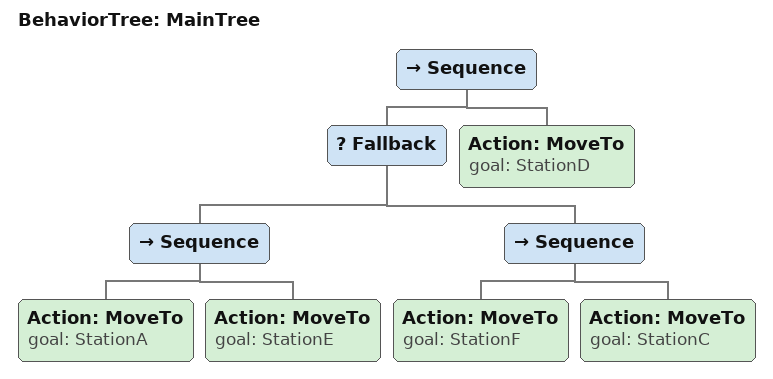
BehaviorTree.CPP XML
<root main_tree_to_execute="MainTree">
    <BehaviorTree ID="MainTree">
        <Sequence>
           ; Visit Stations in sequence
            <Fallback>
                <Sequence>
                    <Action ID="MoveTo" goal="StationA" />
                    <Action ID="MoveTo" goal="StationE" />
                </Sequence>
                <Sequence>
                    <Action ID="MoveTo" goal="StationF" />
                    <Action ID="MoveTo" goal="StationC" />
                </Sequence>
            </Fallback>
            <Action ID="MoveTo" goal="StationD" />
        </Sequence>
    </BehaviorTree>
</root>
